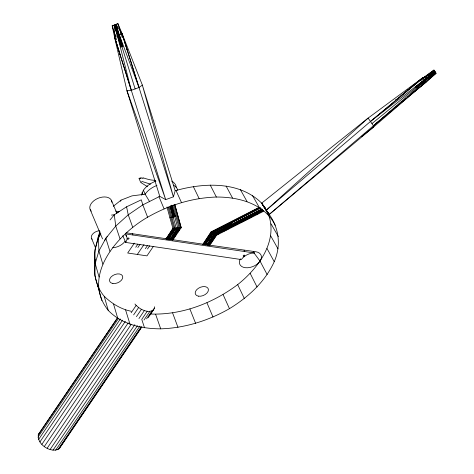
<?xml version="1.0" encoding="UTF-8"?>
<svg xmlns="http://www.w3.org/2000/svg" width="474" height="474" viewBox="0 0 474 474"><rect width="100%" height="100%" fill="white"/><g stroke="black" fill="none" stroke-linecap="round" stroke-linejoin="round"><path stroke-width="0.71" d="M98.189 238.446L98.231 236.988L99.807 231.65M275.252 225.298C264.569 203.755 238.683 196.852 216.369 197.042C192.171 197.794 168.566 205.224 147.621 217.216C117.659 234.328 80.87 276.069 108.262 310.417C121.765 324.471 141.868 328.796 160.704 328.838C184.901 328.085 208.507 320.655 229.452 308.663C248.092 297.234 265.049 281.894 274.233 261.701C281.467 245.129 278.967 227.093 268 212.796M150.602 314.031C181.909 315.133 212.808 303.236 237.67 284.613C258.057 268.414 278.386 241.444 268.385 214.183M141.939 326.888L59.333 448.641C50.931 454.098 35.07 443.332 38.945 433.544L117.398 317.912M148.166 317.71L153.564 309.759L154.447 308.118L154.53 306.761M95.096 259.237C93.123 272.141 95.517 286.136 104.215 296.28C111.704 303.538 120.935 309.238 131.251 311.276M99.978 231.887C97.691 242.078 92.815 252.103 94.978 262.75M141.311 195.205L143.426 190.192A18.445 11.583 -22.9 0 1 155.916 181.151M122.896 46.405L116.13 24.624L116.882 23.824L117.955 23.7L122.179 33.855L119.395 35.129L138.983 87.524L122.073 33.624L173.401 196.828L142.348 85.071L175.19 190.767L173.401 196.828L165.693 199.625L159.774 196.355L126.931 90.664L114.364 36.421L165.693 199.625L126.931 90.664L131.274 90.321L138.983 87.524L142.348 85.071L122.073 33.624L127.696 51.601M59.333 448.641L60.216 447.006M100.82 233.765L98.408 238.149L98.9 250.936L102.84 264.178M120.396 201.314L121.054 200.117L131.997 195.869L145.121 194.192A18.445 11.583 -22.9 0 1 156.959 185.393M159.774 196.355L142.822 204.875L128.235 214.823L115.745 226.104L105.844 238.304L98.9 250.936L95.191 263.52L94.853 275.578L101.821 300.581M98.948 235.72L98.231 236.988L94.913 250.005L95.191 263.52L99.06 277.012M141.56 182.075L141.975 181.465L150.513 184.167M134.367 243.162L127.678 253.015L146.958 255.871L153.345 246.45M135.73 247.25L137.875 244.092M137.845 247.564L139.99 244.406M137.318 254.443L144.001 244.59M145.37 248.678L147.509 245.52M147.485 248.992L149.63 245.834M166.013 238.979L172.714 228.61A0.782 0.492 -22.9 0 0 172.797 228.249L172.927 228.551A0.782 0.492 -22.9 0 1 172.844 228.918L166.013 238.979L166.866 239.109L173.828 228.847A1.025 0.646 -22.9 0 0 173.934 228.373L168.045 206.984M167.15 238.197L172.062 230.957M167.725 239.234L174.722 228.421A1.025 0.646 -22.9 0 0 174.776 227.822L174.906 228.124A1.025 0.646 -22.9 0 1 174.853 228.723L167.725 239.234L168.774 239.388L176.073 228.628A1.262 0.794 -22.9 0 0 176.209 228.041L173.129 216.861M168.774 239.388L170.67 236.093M171.89 234.298L173.508 231.91M174.728 230.115L175.943 228.32L176.073 228.628M170.089 239.583L177.472 228.207A1.582 0.995 -22.9 0 0 177.637 227.473L177.768 227.781A1.582 0.995 -22.9 0 1 177.602 228.509L170.089 239.583L171.138 239.737L178.911 228.278A1.262 0.794 -22.9 0 0 179.042 227.68L172.927 205.645M38.062 435.185L117.765 317.71M171.825 238.226L178.787 227.97M171.991 239.868L179.8 227.858L171.991 239.868L172.844 239.992L181.003 227.97A1.025 0.646 -22.9 0 0 181.115 227.49L174.746 204.377M37.932 437.224L118.464 318.528M172.844 239.992L173.94 237.883M174.758 236.68L176.796 233.676M177.614 232.473L179.652 229.469M38.572 439.528L120.349 319.002M39.923 441.94L122.535 320.187M41.908 444.292L125.349 321.319M131.162 312.751L136.139 305.41L134.948 304M44.384 446.431L128.241 322.841M133.638 314.89L138.615 307.543L136.139 305.41M47.187 448.203L131.043 324.613M136.435 316.662L141.418 309.321C145.05 311.104 150.122 312.787 153.564 309.759M50.12 449.488L134.806 324.678M138.953 318.558L144.351 310.606M52.987 450.205L137.395 325.804M147.218 311.323L141.756 319.375L144.517 327.818M55.588 450.3L139.86 326.1M144.013 319.98L149.825 311.418M57.757 449.767L141.193 326.787M146.59 318.836L151.988 310.885M61.045 445.779L70.176 432.324M71.011 431.097L77.232 421.919M78.068 420.699L140.334 328.92M149.879 314.849L154.447 308.118M260.35 207.837L212.228 232.361A1.327 0.835 -22.9 0 0 211.659 232.864L203.719 244.56L202.866 244.436L210.894 232.106A1.025 0.646 -22.9 0 1 211.392 231.691L259.213 207.322M202.866 244.436L211.025 232.414A1.025 0.646 -22.9 0 1 211.523 231.993L259.995 207.298M203.719 244.56L207.162 238.991M208.353 237.237L209.544 235.483M210.338 234.31L211.528 232.556A1.327 0.835 -22.9 0 1 212.097 232.053L212.174 232.017M231.253 224.291L213.898 233.125A1.582 0.995 -22.9 0 0 213.134 233.771L205.621 244.845L204.572 244.691L212.222 232.924A1.262 0.794 -22.9 0 1 212.856 232.396L260.576 208.08M204.572 244.691L212.352 233.226A1.262 0.794 -22.9 0 1 212.98 232.704L230.814 223.615L230.69 223.313L231.478 224.741L262.021 209.176M205.888 243.956L206.682 242.789M207.867 241.041L209.052 239.293M209.846 238.132L213.004 233.469L213.134 233.771M262.246 209.413L231.709 224.984L232.242 225.802L215.812 234.186A1.025 0.646 -22.9 0 0 215.119 234.683L207.991 245.194L206.942 245.04L214.112 233.972A1.262 0.794 -22.9 0 1 214.722 233.457L261.565 209.591M206.942 245.04L214.242 234.28A1.262 0.794 -22.9 0 1 214.852 233.765L261.695 209.893M207.991 245.194L209.046 243.138M209.84 241.971L212.216 238.469M213.01 237.302L213.804 236.135M216.79 235.134A0.782 0.492 -22.9 0 0 216.523 235.382L209.698 245.449L208.844 245.319L215.676 234.76A1.025 0.646 -22.9 0 1 216.168 234.34L263.011 210.474M208.844 245.319L215.8 235.063A1.025 0.646 -22.9 0 1 216.298 234.648L263.141 210.776M210.776 243.369L215.19 236.852M174.965 216.547L175.67 215.587L175.795 215.889L174.355 216.417L174.479 216.719L174.965 216.547L171.831 205.183M110.075 219.93L114.275 214.763L126.588 206.8L141.299 199.821L142.822 204.875L147.621 217.216M412.623 92.904L425.848 82.334L435.576 72.492L436.068 73.334L425.848 82.334L373.435 125.758L269.137 214.521L264.498 207.014M433.911 74.003L435.576 72.492L416.32 87.88M433.876 73.968L435.488 72.546L436.068 73.334L425.492 81.789M175.19 190.767L176.008 190.471C204.193 182.715 239.358 181.021 261.684 203.156L368.126 118.085L422.772 77.73L422.992 77.973L425 80.941L373.435 125.758L373.832 126.801L269.137 214.521L263.111 205.337L263.692 206.125M421.576 85.326L425.628 82.091L373.832 126.801L361.686 136.512M434.818 71.426L415.787 87.062M397.538 105.589L373.435 125.758L368.126 118.085L266.281 210.16L261.684 203.156A14.439 1.28 63 0 0 262.72 205.023M398.658 104.653L400.34 103.243M401.46 102.307L403.143 100.897M404.826 99.493L405.945 98.556M407.628 97.146L408.748 96.21M410.431 94.8L425.628 82.091M372.007 123.578L424.645 80.396M113.256 206.338L121.054 200.117M407.154 90.214L408.31 89.29M410.046 87.903L411.201 86.973M412.356 86.049L422.772 77.73L370.579 121.397L266.281 210.16L264.498 207.085M395.357 100.061L396.507 99.143M398.237 97.757L399.392 96.838M400.548 95.914L422.992 77.973L433.923 70.063L434.859 71.402L415.609 86.789M420.456 80.829L433.923 70.063L434.859 71.402L422.992 77.973L370.579 121.397L424.283 79.851M423.803 80.005L424.953 79.087M426.102 78.169L427.252 77.25M428.976 75.876L434.723 71.278L435.274 72.119L424.307 80.882M424.212 80.734L435.173 71.971L416.142 87.607M423.347 78.518L425.605 76.8M430.114 73.369L431.239 72.51M425.628 78.192L427.335 76.895M428.472 76.03L429.604 75.17M431.31 73.873L434.723 71.278M427.886 77.736L435.274 72.119M423.703 77.86L427.157 75.36M428.881 74.11L431.761 72.03M38.945 433.544L39.994 432.798M212.749 231.727L214.052 231.063M217.311 229.398L220.564 227.739M228.379 223.758L229.683 223.094M230.328 222.768L233.581 221.115M234.879 220.451L240.075 217.803M245.277 215.155L246.575 214.491M251.771 211.842L259.574 207.867M224.054 227.585L231.128 223.983M231.3 224.469L261.844 208.904M231.839 225.286L262.377 209.721M220.268 231.537L215.682 233.878L215.812 234.186M221.577 230.868L224.854 229.197M230.091 226.519L231.407 225.849M232.017 225.559L262.655 209.929M219.344 233.451L216.778 234.76L216.902 235.063L263.497 211.321M222.555 231.816L229.612 228.213M241.278 222.276L242.575 221.619M243.873 220.955L251.024 217.311M256.221 214.663L257.518 213.999M245.408 217.252L245.68 217.596L246.604 216.891M230.168 223.941L230.69 223.313M231.596 226.122L232.112 225.494M117.475 35.289L114.317 25.015L115.804 24.476L119.087 35.046M120.971 47.098L114.204 25.323L113.025 25.217L112.172 25.797L114.471 36.646L119.395 35.129M170.456 206.113L173.389 216.766L171.955 217.335L169.076 207.043M174.906 228.124L171.813 216.985L173.52 217.068L170.385 205.71M111.467 215.101L114.275 214.763L115.745 226.104L120.017 238.866M209.698 245.449L209.567 245.141L255.818 251.753A11.589 7.276 -22.9 0 1 260.173 260.961A11.589 7.276 -22.9 0 1 245.449 267.715A11.589 7.276 -22.9 0 1 240.448 258.798M253.691 251.676L254.23 252.956L253.679 252.932A11.589 7.276 -22.9 0 0 241.325 259.562L125.663 242.433L122.825 235.726M115.662 211.126L119.104 211.635M126.173 232.793L165.888 238.677M167.595 238.926L166.741 238.801L166.866 239.109M168.643 239.086L169.959 239.281M171.861 239.56L171.007 239.435L171.138 239.737M172.72 239.684L202.736 244.134M203.589 244.258L204.442 244.383M206.812 244.732L205.497 244.537L205.621 244.845M207.861 244.892L208.714 245.017M125.332 233.872L254.23 252.956M138.615 307.543L141.418 309.321M264.486 207.339L264.267 207.091L264.622 207.849L264.492 207.547M264.587 207.488L264.806 207.731L263.828 206.421L264.439 207.576M264.942 208.033L265.156 208.667L264.818 207.932L265.037 208.181M265.831 209.395L265.612 209.147L266.192 209.941M264.142 206.468L261.684 203.156L268.811 215.463M253.211 251.83L260.06 261.133L267.158 274.582M122.179 33.855L116.13 24.624L117.955 23.7L122.31 37.724M230.459 223.076L232.598 226.347M425 80.941L425.848 82.334M149.689 201.776L145.121 194.192L143.426 190.192M267.354 211.44L269.137 214.521M271.051 223.858L278.362 236.573M252.346 195.3L259.29 207.458M270.713 235.916L278.013 248.868M240.336 189.541L247.049 201.58M266.998 248.5L274.233 261.701M226.122 186.086L232.556 198.067M210.249 185.085L216.369 197.042M250.154 273.326L257.056 287.013M193.327 186.56L199.116 198.547M237.67 284.613L244.323 298.519M176.008 190.471L181.459 202.528M223.082 294.561L229.452 308.663M206.948 302.785L213.004 317.047M244.009 250.242L244.548 251.522M231.353 224.439L231.478 224.741M216.168 234.34L216.298 234.648M216.523 235.382L216.399 235.08A0.782 0.492 -22.9 0 1 216.588 234.879M215.676 234.76L215.8 235.063M214.722 233.457L214.852 233.765M215.119 234.683L214.989 234.381A1.025 0.646 -22.9 0 1 215.611 233.907M213.774 232.823L213.898 233.125M214.112 233.972L214.242 234.28M212.856 232.396L212.98 232.704M212.097 232.059L212.228 232.361M212.222 232.924L212.352 233.226M211.392 231.691L211.523 231.993M211.528 232.556L211.659 232.864M210.894 232.106L211.025 232.414M174.811 204.774L181.115 227.49M181.003 227.97L180.872 227.662A1.025 0.646 -22.9 0 0 180.985 227.188M179.942 227.247L180.084 227.603A1.304 0.818 -22.9 0 1 179.93 228.154M174.485 216.014L174.616 216.322M178.917 227.372L179.042 227.68M173.389 216.766L173.52 217.068M177.472 228.207L177.602 228.509M176.079 227.739L176.209 228.041M170.853 217.335L170.978 217.637M154.933 180.375L155.3 181.246M174.722 228.421L174.853 228.723M169.888 217.684L170.018 217.987M173.934 228.373L173.81 228.071A1.025 0.646 -22.9 0 1 173.727 228.504M173.697 228.545L173.828 228.847M172.714 228.61L172.844 228.918M142.046 192.705L142.893 194.707M132.394 233.718L132.939 234.997M111.455 200.407L116.9 213.312M126.078 235.033L126.653 236.39M90.19 209.638L102.55 238.902M91.523 238.363L95.529 247.849M158.956 196.651L164.069 208.833M120.402 32.256L121.214 34.199M189.896 308.965L195.614 323.351M172.572 312.87L177.957 327.333M132.75 227.36L128.235 214.823L126.588 206.8M155.65 314.351L160.704 328.838M105.844 238.304L109.921 251.297M118.429 35.479L135.131 88.922M118.826 35.141L115.543 24.571L122.416 46.576M121.451 46.926L114.578 24.921L117.86 35.479M114.317 25.015L117.599 35.574M116.527 39.822L112.172 25.797L114.204 25.323L114.471 36.646M120.206 55.102L114.364 36.421L131.274 90.321L117.469 35.828M125.569 309.895L130.03 324.299M115.804 24.476L118.962 34.75M113.559 304.136L117.783 318.421M104.215 296.28L108.262 310.417M173.828 204.887L180.084 227.603M171.677 205.669L177.768 227.781M171.416 205.763L174.479 216.719M170.391 206.919L171.043 209.455M171.369 210.468L172.933 216.15M170.101 206.593L173.034 217.246M166.955 207.031L172.927 228.551M114.981 34.223L115.431 36.297M97.84 284.513L97.899 286.64M125.118 241.153A11.589 7.276 -22.9 0 1 112.765 247.778M104.778 240.407A11.589 7.276 -22.9 0 1 107.568 236.289M173.36 185.127A18.445 11.583 -22.9 0 1 177.78 190.264M92.205 239.299A6.962 4.373 -22.9 0 1 92.59 234.12A6.962 4.373 -22.9 0 1 99.54 230.755M179.954 227.295A1.304 0.818 -22.9 0 1 179.806 227.852M171.671 181.127A18.445 11.583 -22.9 0 1 176.304 187.479M91.328 211.197A11.589 7.276 -22.9 0 1 97.822 198.393A11.589 7.276 -22.9 0 1 111.87 202.285M125.515 234.831A11.589 7.276 -22.9 0 1 125.663 242.433M176.091 227.781A1.262 0.794 -22.9 0 1 176.091 227.97M116.693 213.17A0.8 0.504 -22.9 0 1 117.22 212.393A0.8 0.504 -22.9 0 1 118.162 212.536M213.051 233.404A1.582 0.995 -22.9 0 1 213.543 232.959M155.211 180.333A75.947 47.69 -22.9 0 1 152.35 180.138A30.686 19.268 -22.9 0 1 150.382 179.847A75.947 47.69 -22.9 0 1 142.887 177.732L143.083 178.55L140.754 177.655L140.95 178.473L139.83 177.981L140.067 178.757L138.953 178.265L140.713 182.431L146.383 186.004A75.947 47.69 -22.9 0 0 147.58 186.418M112.889 283.499A6.962 4.373 -22.9 0 0 122.76 277.077A6.962 4.373 -22.9 0 0 112.735 275.595A6.962 4.373 -22.9 0 0 112.889 283.499M198.565 296.185A6.962 4.373 -22.9 0 0 208.442 289.762A6.962 4.373 -22.9 0 0 198.41 288.281A6.962 4.373 -22.9 0 0 198.565 296.185M243.577 256.238A0.8 0.504 -22.9 0 0 244.708 255.504A0.8 0.504 -22.9 0 0 243.559 255.332A0.8 0.504 -22.9 0 0 243.577 256.238M127.915 239.115A0.8 0.504 -22.9 0 0 129.052 238.375A0.8 0.504 -22.9 0 0 127.897 238.203A0.8 0.504 -22.9 0 0 127.915 239.115"/></g></svg>
